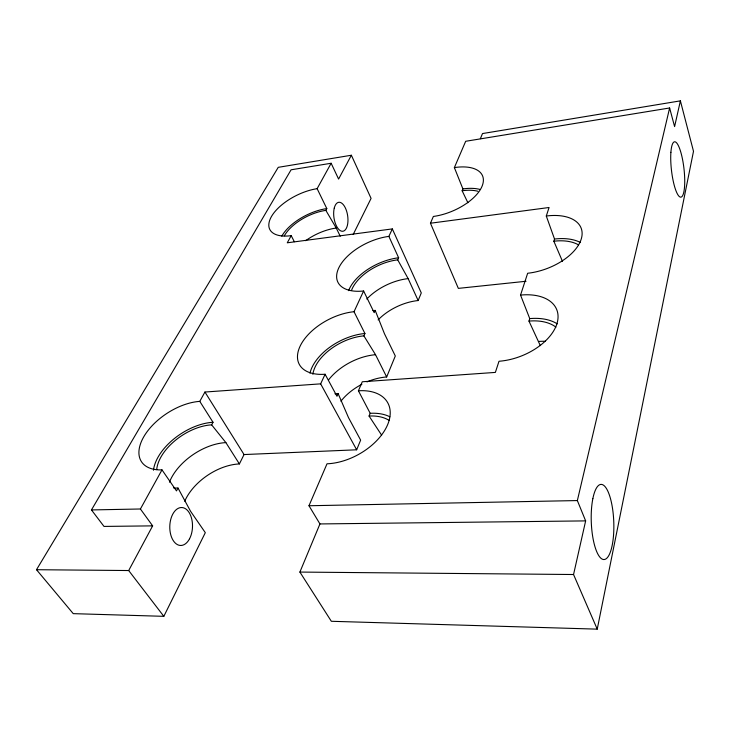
<?xml version="1.0" encoding="UTF-8"?>
<svg xmlns="http://www.w3.org/2000/svg" width="730" height="730" viewBox="0 0 730 730"><rect width="100%" height="100%" fill="white"/><g stroke="black" fill="none" stroke-linecap="round" stroke-linejoin="round"><path stroke-width="1.09" d="M526.029 281.269L458.34 288.377L430.454 223.225L549.07 207.502L546.295 216.016A46.437 25.732 -20.5 0 1 581.135 239.394A46.437 25.732 -20.5 0 1 527.653 273.257L520.545 295.084A49.686 29.903 -21.8 0 1 556.817 324.065A49.686 29.903 -21.8 0 1 499.001 361.259L495.369 372.409L362.281 381.772L358.412 390.787A50.543 31.071 -29 0 1 387.511 424.97A50.543 31.071 -29 0 1 327.013 463.796L308.982 505.744L319.941 523.939L299.893 572.074L331.347 621.285L597.231 629.141L693.5 151.302L680.396 100.859L482.512 133.563L480.367 138.7M597.231 629.141L573.552 574.519L585.642 520.892L577.357 500.57L669.62 107.976L465.685 141.282L454.37 167.599L462.911 188.915L462.136 190.767L467.884 202.73M680.396 100.859L674.593 126.591L669.62 107.976M540.309 345.628L528.976 321.1L529.752 318.608L520.545 295.084M562.529 261.459L553.851 241.219L554.526 239.048L546.295 216.016M353.174 234.503L371.077 198.396L351.367 155.244L338.592 179.069L331.146 163.255L317.13 188.668A38.918 18.56 -26.4 0 0 271.241 216.919A38.918 18.56 -26.4 0 0 291.206 235.662L287.264 242.807L392.329 228.91L388.871 236.392A43.152 22.831 -25.3 0 0 338.656 268.147A43.152 22.831 -25.3 0 0 363.613 290.987L354.023 311.71A46.227 26.125 -27.4 0 0 299.993 346.431A46.227 26.125 -27.4 0 0 325.096 374.244L320.652 383.852L204.938 392.037L244.048 454.553L356.66 449.799L360.638 440.117L348.529 417.679L338.145 393.671A41.975 24.419 -27.5 0 1 334.951 393.771M366.953 381.899A44.275 27.211 -27.6 0 1 386.663 376.972L395.304 355.984L384.491 333.802L375.202 310.414A39.219 21.371 -25.3 0 1 372.921 310.588M378.103 319.923A41.446 23.907 -25.2 0 1 418.153 300.541L421.283 292.931L392.329 228.91M381.635 435.162L369.061 416.045L370.192 413.308L358.412 390.787M430.454 223.225L433.365 216.454A41.364 20.768 -23 0 0 481.937 186.533A41.364 20.768 -23 0 0 454.37 167.599M338.145 393.671L336.986 396.28L325.096 374.244M312.86 374.244A41.975 24.419 -27.5 0 1 363.878 335.864L364.927 333.5L354.023 311.71M375.202 310.414L374.189 312.677L363.613 290.987M351.459 290.504A39.219 21.371 -25.3 0 1 397.713 259.844L398.635 257.772L388.871 236.392M351.367 155.244L278.24 167.334L36.5 569.71L73.246 613.647L163.83 616.33L205.312 532.663L190.566 511.283L178.001 488.042A43.426 24.829 -33.4 0 1 173.539 487.886M184.736 501.245A45.789 27.649 -34 0 1 239.394 463.942L244.048 454.553M178.001 488.042L176.487 490.889L161.996 469.874A47.842 26.581 -33.1 0 1 143.326 437.571A47.842 26.581 -33.1 0 1 199.783 401.372L204.938 392.037M156.704 469.618A43.426 24.829 -33.4 0 1 211.645 424.851L213.023 422.278L199.783 401.372M284.344 235.799A35.423 17.42 -26.4 0 1 325.845 210.368L326.803 208.579L317.13 188.668M36.5 569.71L128.69 570.541L152.643 525.865L140.415 508.992L91.46 509.932L291.087 169.798L331.146 163.255M140.415 508.992L161.996 469.874M308.982 505.744L577.357 500.57M152.643 525.865L103.998 526.421L91.46 509.932M319.941 523.939L585.642 520.892M299.893 572.074L573.552 574.519M211.645 424.851L225.889 442.608L239.394 463.942M128.69 570.541L163.83 616.33M363.878 335.864L375.53 354.707L386.663 376.972M325.845 210.368L336.247 228.034L340.235 236.237M397.713 259.844L408.143 278.614L418.153 300.541M320.652 383.852L356.66 449.799M291.206 235.662L294.327 241.721M369.061 416.045A45.835 28.954 -29.1 0 1 389.163 420.416M370.192 413.308A49.768 31.445 -29.1 0 1 389.82 416.766M553.851 241.219A42.167 24.044 -20.3 0 1 578.516 244.888M554.526 239.048A45.789 26.116 -20.3 0 1 580.551 242.579M538.685 341.457A48.207 30.623 -21.4 0 1 545.492 341.293M462.136 190.767A37.622 19.473 -22.8 0 1 477.904 191.269M462.911 188.915A40.843 21.143 -22.8 0 1 480.011 189.435M529.752 318.608A48.937 30.277 -21.6 0 1 557.236 323.865M528.976 321.1A45.068 27.886 -21.6 0 1 555.922 327.14M309.967 373.167A45.57 26.508 -27.5 0 1 364.927 333.5M281.798 236.146A38.453 18.916 -26.4 0 1 326.803 208.579M153.473 470.22A47.149 26.964 -33.4 0 1 213.023 422.278M348.602 290.668A42.586 23.205 -25.3 0 1 398.635 257.772M366.807 299.035A42.03 23.561 -25.3 0 1 408.143 278.614M340.928 401.181A44.275 27.211 -27.6 0 1 361.879 384.29M328.482 380.001A44.941 26.864 -27.5 0 1 375.53 354.707M305.642 240.708A38.006 19.254 -26.4 0 1 336.247 228.034M169.442 482.202A46.483 27.302 -33.7 0 1 225.889 442.608M592.851 498.654A37.604 11.242 87.7 0 0 602.241 559.134A37.604 11.242 87.7 0 0 612.47 508.071A37.604 11.242 87.7 0 0 592.851 498.654M670.897 152.324A27.84 6.296 83.5 0 0 679.767 196.863A27.84 6.296 83.5 0 0 682.514 159.277A27.84 6.296 83.5 0 0 670.897 152.324M189.563 538.758A18.971 11.351 -88.2 0 0 183.558 507.834A18.971 11.351 -88.2 0 0 170.318 532.873A18.971 11.351 -88.2 0 0 189.563 538.758M334.267 208.059A14.627 6.917 81.8 0 0 341.576 231.182A14.627 6.917 81.8 0 0 346.595 211.079A14.627 6.917 81.8 0 0 334.267 208.059"/></g></svg>
